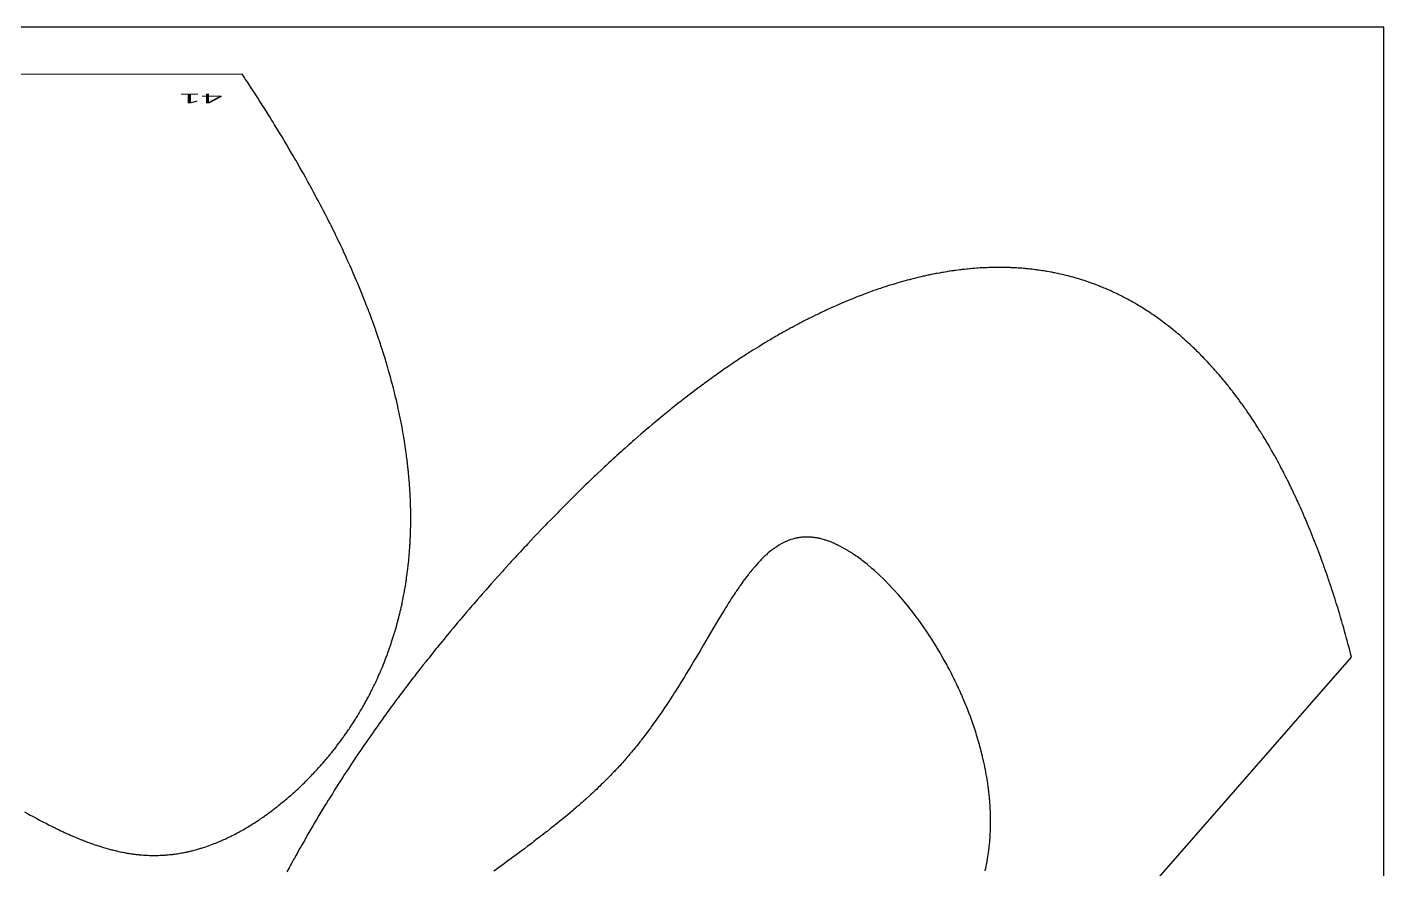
# Model space of a CAD drawing. Header units: metres. Extents: x 392 to 517, y -2 to 248.
# Drawn here: x 447.6 to 517.3, y 204.3 to 247.6 of the extents above; entities that cross this region are included whole.
import ezdxf

# ---------------------------------------------------------------- set-up
doc = ezdxf.new("R2010")
doc.units = ezdxf.units.M
doc.header["$MEASUREMENT"] = 0
doc.layers.add('1', color=7, linetype='Continuous', lineweight=0)
doc.styles.add('Style-ENGINEERING', font='ENGINEERING.shx')

msp = doc.modelspace()

# ---------------------------------------------------------------- linework, layer by layer
at = {"flags": 128}
for points in [[(517.347254, -2.443354), (517.347254, 247.556646), (392.347254, 247.556646), (392.347254, -2.443354), (517.347254, -2.443354)], [(447.506107, 207.240415), (447.667617, 207.15272), (447.81138, 207.075143), (447.883339, 207.036502), (447.991385, 206.978741), (448.153714, 206.892592), (448.289252, 206.821298), (448.357118, 206.785835), (448.459047, 206.732884), (448.612251, 206.654045), (448.642939, 206.638367), (448.788601, 206.564491), (448.861548, 206.527847), (448.971122, 206.47327), (449.080889, 206.419182), (449.135848, 206.39233), (449.245924, 206.339025), (449.301044, 206.312579), (449.383828, 206.273177), (449.482112, 206.226907), (449.531326, 206.203952), (449.605238, 206.169752), (449.716318, 206.118992), (449.827665, 206.068905), (449.883442, 206.044123), (449.995209, 205.995101), (450.051202, 205.970868), (450.135333, 205.934877), (450.235271, 205.892794), (450.285334, 205.871992), (450.360551, 205.841097), (450.435916, 205.81058), (450.473657, 205.795466), (450.549253, 205.765534), (450.587111, 205.750718), (450.643973, 205.728686), (450.719933, 205.699672), (450.757975, 205.685324), (450.815118, 205.664003), (450.901015, 205.632483), (451.003108, 205.595861), (451.054276, 205.577856), (451.131182, 205.551239), (451.208277, 205.525102), (451.246897, 205.512216), (451.324283, 205.486817), (451.363051, 205.474307), (451.421298, 205.455781), (451.518632, 205.425556), (451.567422, 205.410754), (451.640764, 205.388949), (451.714297, 205.367627), (451.751137, 205.357152), (451.824964, 205.336575), (451.861953, 205.326477), (451.917531, 205.311571), (451.991815, 205.292152), (452.029035, 205.28264), (452.084964, 205.268624), (452.169084, 205.248172), (452.246778, 205.22996), (452.285642, 205.221097), (452.343962, 205.208107), (452.431494, 205.189316), (452.519088, 205.171365), (452.519088, 205.171365), (452.562908, 205.162708), (452.650597, 205.146037), (452.694465, 205.138025), (452.760298, 205.126415), (452.831675, 205.114393), (452.86738, 205.108601), (452.920958, 205.100187), (453.00137, 205.08819), (453.081838, 205.076947), (453.122093, 205.07161), (453.202646, 205.06151), (453.242944, 205.056748), (453.303417, 205.049968), (453.375131, 205.0425), (453.411005, 205.038998), (453.464837, 205.034037), (453.545635, 205.027252), (453.626492, 205.021264), (453.666942, 205.018569), (453.747888, 205.013784), (453.788383, 205.011695), (453.849154, 205.008942), (453.921223, 205.006274), (453.957275, 205.005183), (454.011376, 205.003851), (454.092579, 205.002542), (454.173843, 205.002062), (454.214498, 205.002134), (454.295855, 205.002906), (454.336556, 205.003608), (454.397638, 205.005055), (454.472342, 205.007469), (454.509713, 205.008944), (454.565795, 205.011491), (454.621907, 205.014441), (454.649974, 205.016067), (454.70613, 205.019624), (454.734219, 205.021554), (454.776367, 205.02464), (454.83259, 205.02911), (454.860713, 205.031498), (454.902911, 205.035272), (454.96624, 205.041364), (455.016747, 205.046592), (455.05037, 205.050254), (455.117501, 205.058), (455.151009, 205.062083), (455.217911, 205.070667), (455.284662, 205.079806), (455.329079, 205.086204), (455.358654, 205.090604), (455.417715, 205.099729), (455.450885, 205.10505), (455.517116, 205.116098), (455.583199, 205.127682), (455.627174, 205.135702), (455.656455, 205.141179), (455.714931, 205.152447), (455.780582, 205.16562), (455.82427, 205.174693), (455.85336, 205.180869), (455.911456, 205.193529), (455.954956, 205.20329), (455.983922, 205.209925), (456.04177, 205.223495), (456.070653, 205.230431), (456.128338, 205.244601), (456.185914, 205.259168), (456.224239, 205.269098), (456.300745, 205.289481), (456.374108, 205.309725), (456.422921, 205.323573), (456.455421, 205.33296), (456.520318, 205.352106), (456.568904, 205.366788), (456.601252, 205.376729), (456.66585, 205.396975), (456.698099, 205.407279), (456.762499, 205.428247), (456.82677, 205.449693), (456.869545, 205.464253), (456.954925, 205.493999), (456.998062, 205.509374), (457.084164, 205.540755), (457.170039, 205.572968), (457.227164, 205.594902), (457.265192, 205.609727), (457.341117, 205.639856), (457.377535, 205.654558), (457.450252, 205.684399), (457.522811, 205.714819), (457.571097, 205.735418), (457.60325, 205.749292), (457.667465, 205.777376), (457.675385, 205.780874), (457.722827, 205.801989), (457.754378, 205.816182), (457.817297, 205.844845), (457.848665, 205.859313), (457.911221, 205.888522), (457.97354, 205.918089), (458.014955, 205.937997), (458.097476, 205.978281), (458.152263, 206.005477), (458.188688, 206.023759), (458.261302, 206.060678), (458.297491, 206.079315), (458.369637, 206.116938), (458.441477, 206.155023), (458.489202, 206.180667), (458.520945, 206.197874), (458.584254, 206.232554), (458.63749, 206.262089), (458.672889, 206.281916), (458.74347, 206.321898), (458.778652, 206.342052), (458.848803, 206.382682), (458.918672, 206.423737), (458.965095, 206.451342), (459.057574, 206.507108), (459.109379, 206.538798), (459.143831, 206.560053), (459.212532, 206.602867), (459.246782, 206.624426), (459.315084, 206.667843), (459.383121, 206.711658), (459.428334, 206.741087), (459.518415, 206.800465), (459.568885, 206.834167), (459.602452, 206.856755), (459.669396, 206.902217), (459.702774, 206.925091), (459.769341, 206.971121), (459.83566, 207.017525), (459.879736, 207.048668), (459.967561, 207.111445), (460.016773, 207.147042), (460.049506, 207.170888), (460.114791, 207.21885), (460.147344, 207.242966), (460.212272, 207.291467), (460.276964, 207.340324), (460.319961, 207.373091), (460.405645, 207.439094), (460.453662, 207.476494), (460.485601, 207.501535), (460.549307, 207.551877), (460.581074, 207.577177), (460.644438, 207.628034), (460.707577, 207.679231), (460.749544, 207.713551), (460.83318, 207.782641), (460.885902, 207.826669), (460.920962, 207.856154), (460.990874, 207.915437), (461.025725, 207.945236), (461.09522, 208.005146), (461.16444, 208.06547), (461.210433, 208.105916), (461.302057, 208.187353), (461.314902, 208.198863), (461.398779, 208.274583), (461.454378, 208.325317), (461.491301, 208.359252), (461.564809, 208.427392), (461.619643, 208.478731), (461.656058, 208.513069), (461.728552, 208.582013), (461.764631, 208.616618), (461.836455, 208.686093), (461.907834, 208.755922), (461.955173, 208.80267), (461.986624, 208.833923), (462.049263, 208.896635), (462.092061, 208.939843), (462.177165, 209.026649), (462.261617, 209.113974), (462.317557, 209.172478), (462.35469, 209.211608), (462.428571, 209.290173), (462.469905, 209.334544), (462.552087, 209.423673), (462.633624, 209.513314), (462.687624, 209.573359), (462.723466, 209.613515), (462.794767, 209.694131), (462.834652, 209.739654), (462.913939, 209.831083), (462.992586, 209.923021), (463.044661, 209.984596), (463.07922, 210.025771), (463.147959, 210.108423), (463.208637, 210.182227), (463.238826, 210.219249), (463.283923, 210.274929), (463.351148, 210.358784), (463.417868, 210.443041), (463.451039, 210.485319), (463.451039, 210.485319), (463.517001, 210.570178), (463.549792, 210.612757), (463.598743, 210.676815), (463.663569, 210.762576), (463.695792, 210.805608), (463.74389, 210.870343), (463.815505, 210.967869), (463.871636, 211.045287), (463.899552, 211.084114), (463.941238, 211.142505), (464.003345, 211.230427), (464.064945, 211.318752), (464.095554, 211.363066), (464.156392, 211.451997), (464.186619, 211.496614), (464.231722, 211.56373), (464.291413, 211.653571), (464.321067, 211.698645), (464.365308, 211.766444), (464.431131, 211.868573), (464.485889, 211.954708), (464.513096, 211.997912), (464.553692, 212.062889), (464.614102, 212.160739), (464.67393, 212.259052), (464.703625, 212.308382), (464.762577, 212.407391), (464.791833, 212.45707), (464.835442, 212.531807), (464.893074, 212.631865), (464.921669, 212.682069), (464.964285, 212.757595), (465.006569, 212.833385), (465.027587, 212.87138), (465.035909, 212.886484), (465.075453, 212.958729), (465.101616, 213.006963), (465.153462, 213.103601), (465.179146, 213.152003), (465.230037, 213.248977), (465.280294, 213.346175), (465.313447, 213.411097), (465.335393, 213.454434), (465.378912, 213.541238), (465.43286, 213.650496), (465.468392, 213.723488), (465.491888, 213.772217), (465.538418, 213.869838), (465.572913, 213.943195), (465.595718, 213.992167), (465.64087, 214.090274), (465.663217, 214.139408), (465.707455, 214.237836), (465.751085, 214.336479), (465.779835, 214.40236), (465.798852, 214.446333), (465.836528, 214.534405), (465.88353, 214.646112), (465.914441, 214.720733), (465.93486, 214.770546), (465.975249, 214.870331), (466.005148, 214.945309), (466.024894, 214.99536), (466.063936, 215.09562), (466.083234, 215.145829), (466.121383, 215.246404), (466.158937, 215.347188), (466.183643, 215.414495), (466.199967, 215.459417), (466.232265, 215.549385), (466.272473, 215.663488), (466.298862, 215.739702), (466.316271, 215.790577), (466.350647, 215.892482), (466.376043, 215.969047), (466.39279, 216.020155), (466.425844, 216.122526), (466.44215, 216.173789), (466.474325, 216.27647), (466.505914, 216.379358), (466.526649, 216.448064), (466.540328, 216.493919), (466.56734, 216.58575), (466.600868, 216.702207), (466.622811, 216.779989), (466.637258, 216.831908), (466.665716, 216.935899), (466.686678, 217.014027), (466.700472, 217.066176), (466.727625, 217.170627), (466.740984, 217.222929), (466.767269, 217.327687), (466.792975, 217.432648), (466.809792, 217.502735), (466.82086, 217.54951), (466.842656, 217.64318), (466.864594, 217.739671), (466.878952, 217.804092), (466.907026, 217.933161), (466.920743, 217.997808), (466.947537, 218.127328), (466.973478, 218.25715), (466.990299, 218.343865), (467.001302, 218.401749), (467.022804, 218.517695), (467.028957, 218.551601), (467.04308, 218.63073), (467.052312, 218.683488), (467.07034, 218.789018), (467.079137, 218.84179), (467.096298, 218.947349), (467.112885, 219.052926), (467.123625, 219.123322), (467.130644, 219.170256), (467.144347, 219.264138), (467.161309, 219.384864), (467.17221, 219.465361), (467.179296, 219.519032), (467.193038, 219.626389), (467.202968, 219.706919), (467.209409, 219.760612), (467.221866, 219.868012), (467.227881, 219.921719), (467.23949, 220.029147), (467.250536, 220.136593), (467.257589, 220.208235), (467.262154, 220.256001), (467.270954, 220.351543), (467.281466, 220.472484), (467.288087, 220.553125), (467.292329, 220.606891), (467.300404, 220.714436), (467.306104, 220.795108), (467.309733, 220.848894), (467.316588, 220.95648), (467.319813, 221.01028), (467.32586, 221.117894), (467.331373, 221.225525), (467.334753, 221.297288), (467.336875, 221.345135), (467.340806, 221.44084), (467.345184, 221.561985), (467.347734, 221.642761), (467.349271, 221.696618), (467.351954, 221.804343), (467.353626, 221.885148), (467.354579, 221.939024), (467.356097, 222.046788), (467.356664, 222.100676), (467.357413, 222.208466), (467.357651, 222.316273), (467.357528, 222.388153), (467.356607, 222.531937), (467.355134, 222.653277), (467.353799, 222.734182), (467.352753, 222.788125), (467.350288, 222.896021), (467.348113, 222.976955), (467.346508, 223.030915), (467.342929, 223.138849), (467.340955, 223.192822), (467.33664, 223.30078), (467.331836, 223.408754), (467.328362, 223.480746), (467.32077, 223.624751), (467.313582, 223.748177), (467.308441, 223.830472), (467.30486, 223.885341), (467.297328, 223.99509), (467.291356, 224.077413), (467.287223, 224.1323), (467.278589, 224.242087), (467.27409, 224.296987), (467.264728, 224.406798), (467.254883, 224.516626), (467.248052, 224.589854), (467.233751, 224.736332), (467.232025, 224.753446), (467.219829, 224.871261), (467.211406, 224.949723), (467.20566, 225.001994), (467.193859, 225.106452), (467.18474, 225.18472), (467.178532, 225.236864), (467.165812, 225.341066), (467.159301, 225.393124), (467.145977, 225.497158), (467.132254, 225.601082), (467.122885, 225.670302), (467.103622, 225.808598), (467.08628, 225.928892), (467.074427, 226.009007), (467.066398, 226.062381), (467.050031, 226.169045), (467.03749, 226.248969), (467.029003, 226.302216), (467.011727, 226.408627), (467.002939, 226.461791), (467.002939, 226.461791), (466.985065, 226.568035), (466.966796, 226.67417), (466.954398, 226.744865), (466.929083, 226.886112), (466.907188, 227.00514), (466.892321, 227.084418), (466.861945, 227.242793), (466.846437, 227.321892), (466.814788, 227.479913), (466.782301, 227.637702), (466.760182, 227.742766), (466.745232, 227.812752), (466.714848, 227.95259), (466.688712, 228.070439), (466.671037, 228.148935), (466.635084, 228.30576), (466.61681, 228.384089), (466.579668, 228.540583), (466.541744, 228.69686), (466.51603, 228.800925), (466.498697, 228.870248), (466.463577, 229.008769), (466.433478, 229.125516), (466.413175, 229.203282), (466.372008, 229.358657), (466.351145, 229.436266), (466.308864, 229.591332), (466.265849, 229.746193), (466.236768, 229.849321), (466.217203, 229.918024), (466.177646, 230.055311), (466.143831, 230.171025), (466.121067, 230.248106), (466.07501, 230.402122), (466.051719, 230.479056), (466.004616, 230.632781), (465.956823, 230.786314), (465.924582, 230.888563), (465.90292, 230.956683), (465.859196, 231.092812), (465.821891, 231.207555), (465.796813, 231.283993), (465.746161, 231.436731), (465.720587, 231.513031), (465.668951, 231.665495), (465.616665, 231.817778), (465.58145, 231.919201), (465.557816, 231.986773), (465.51017, 232.121811), (465.469581, 232.235641), (465.442325, 232.311473), (465.387346, 232.463008), (465.359624, 232.538711), (465.303717, 232.689987), (465.247198, 232.841094), (465.209182, 232.941738), (465.183689, 233.008792), (465.132348, 233.142803), (465.106905, 233.208713), (465.05568, 233.340439), (465.004003, 233.472039), (464.969303, 233.559703), (464.899309, 233.734866), (464.846298, 233.866096), (464.810714, 233.953514), (464.738965, 234.128189), (464.702802, 234.215447), (464.629904, 234.389803), (464.55625, 234.563949), (464.506731, 234.67993), (464.473534, 234.7572), (464.406704, 234.911618), (464.345812, 235.051023), (464.304982, 235.143828), (464.222762, 235.329127), (464.181374, 235.421622), (464.098051, 235.606306), (464.014003, 235.790586), (463.957574, 235.913218), (463.91978, 235.994875), (463.843775, 236.157956), (463.792161, 236.267863), (463.757614, 236.341056), (463.688191, 236.48726), (463.653315, 236.560271), (463.583241, 236.706112), (463.512739, 236.851714), (463.465502, 236.94865), (463.370468, 237.142209), (463.316686, 237.250905), (463.280703, 237.323297), (463.208429, 237.46791), (463.17214, 237.540131), (463.09926, 237.684405), (463.025979, 237.828456), (462.976905, 237.924367), (462.878235, 238.115897), (462.82243, 238.223463), (462.785106, 238.295106), (462.710171, 238.438233), (462.672561, 238.509717), (462.597058, 238.652528), (462.521182, 238.795129), (462.470393, 238.890082), (462.368324, 239.079715), (462.310627, 239.186225), (462.27205, 239.257169), (462.194627, 239.398907), (462.155782, 239.469702), (462.077828, 239.611144), (461.999524, 239.75239), (461.94713, 239.846447), (461.841882, 240.034306), (461.782415, 240.139828), (461.662914, 240.350555), (461.542665, 240.560866), (461.46209, 240.700844), (461.408192, 240.794062), (461.299969, 240.98026), (461.238845, 241.084857), (461.116066, 241.293755), (460.992587, 241.502262), (460.909884, 241.641052), (460.85458, 241.733485), (460.743571, 241.918127), (460.618054, 242.125497), (460.534009, 242.263538), (460.477817, 242.355475), (460.365049, 242.539135), (460.28014, 242.676694), (460.223376, 242.768313), (460.109476, 242.951341), (460.052341, 243.042751), (459.937704, 243.225368), (459.822584, 243.407715), (459.745572, 243.529132), (459.694114, 243.610011), (459.59092, 243.771614), (459.492627, 243.924822), (459.426916, 244.026858), (459.295064, 244.230691), (459.228923, 244.332488), (459.09622, 244.535846), (458.962961, 244.738893), (458.873816, 244.874088), (458.814252, 244.964143), (458.694805, 245.144074), (400.568445, 245.129136)], [(515.686297, 215.19595), (515.638045, 215.383186), (515.613696, 215.476716), (515.576895, 215.616901), (515.521062, 215.82693), (515.464463, 216.036657), (515.435876, 216.141406), (515.378118, 216.350675), (515.348946, 216.455194), (515.30482, 216.611827), (515.251946, 216.797238), (515.225273, 216.889851), (515.184967, 217.028653), (515.123835, 217.23659), (515.061887, 217.444205), (515.030606, 217.547891), (514.974483, 217.73202), (514.946175, 217.823987), (514.903402, 217.961815), (514.860253, 218.099495), (514.838537, 218.168279), (514.794821, 218.305734), (514.77282, 218.374405), (514.739638, 218.477341), (514.680112, 218.660127), (514.650091, 218.751418), (514.604732, 218.888225), (514.558979, 219.024877), (514.535953, 219.093144), (514.489604, 219.22956), (514.466278, 219.297708), (514.431101, 219.399857), (514.368001, 219.581231), (514.336178, 219.671811), (514.2881, 219.807545), (514.239606, 219.943114), (514.215203, 220.010838), (514.16608, 220.146159), (514.14136, 220.213757), (514.104081, 220.315075), (514.037211, 220.494962), (514.003488, 220.584792), (513.95254, 220.719393), (513.901153, 220.85382), (513.875294, 220.920969), (513.823241, 221.055133), (513.797047, 221.12215), (513.757544, 221.22259), (513.686685, 221.400902), (513.650951, 221.489938), (513.596964, 221.623339), (513.54251, 221.756556), (513.515107, 221.823095), (513.459946, 221.956033), (513.432187, 222.022431), (513.390324, 222.12194), (513.340356, 222.239738), (513.315229, 222.29858), (513.277356, 222.386771), (513.220136, 222.518897), (513.162419, 222.650825), (513.133372, 222.716716), (513.074901, 222.848347), (513.045474, 222.914087), (513.001094, 223.012602), (512.94812, 223.129213), (512.921478, 223.187457), (512.881323, 223.274748), (512.82065, 223.40551), (512.759445, 223.536062), (512.728641, 223.601258), (512.666626, 223.73149), (512.635414, 223.796526), (512.588339, 223.893977), (512.532142, 224.009316), (512.503878, 224.06692), (512.461274, 224.153244), (512.396896, 224.282543), (512.331944, 224.411616), (512.299251, 224.476067), (512.233427, 224.604795), (512.200295, 224.669073), (512.150318, 224.765379), (512.090651, 224.879348), (512.060638, 224.936261), (512.015395, 225.021543), (511.947018, 225.149264), (511.878021, 225.27674), (511.843287, 225.340385), (511.773345, 225.467488), (511.738135, 225.530945), (511.685018, 225.626011), (511.61512, 225.749908), (511.579936, 225.811764), (511.526861, 225.90443), (511.446572, 226.043162), (511.365459, 226.181571), (511.324591, 226.250653), (511.316741, 226.263872), (511.241987, 226.388957), (511.204389, 226.451328), (511.147712, 226.544669), (511.090699, 226.63775), (511.062065, 226.684191), (511.004542, 226.776877), (510.975652, 226.823121), (510.932155, 226.892361), (510.863024, 227.00147), (510.828274, 227.055883), (510.77592, 227.137323), (510.696865, 227.259077), (510.617177, 227.380341), (510.577094, 227.440788), (510.496444, 227.561307), (510.455877, 227.621378), (510.394719, 227.711248), (510.321758, 227.81739), (510.285081, 227.870309), (510.229819, 227.949496), (510.146367, 228.067842), (510.062236, 228.185664), (510.019914, 228.244375), (509.934752, 228.361398), (509.891911, 228.419707), (509.827321, 228.506917), (509.750255, 228.609878), (509.711512, 228.661195), (509.653131, 228.737966), (509.59443, 228.814487), (509.564958, 228.852655), (509.505771, 228.9288), (509.476055, 228.966778), (509.431327, 229.023625), (509.371401, 229.099198), (509.341313, 229.136888), (509.296026, 229.193301), (509.22774, 229.277647), (509.146253, 229.377182), (509.105282, 229.426774), (509.043539, 229.500938), (508.981449, 229.574834), (508.950273, 229.61168), (508.887657, 229.685169), (508.856217, 229.72181), (508.808889, 229.776643), (508.745472, 229.849511), (508.713629, 229.88584), (508.665694, 229.940202), (508.593407, 230.021448), (508.528762, 230.093364), (508.496301, 230.129214), (508.447434, 230.182854), (508.373738, 230.263008), (508.299564, 230.342791), (508.262296, 230.382542), (508.180434, 230.469076), (508.139284, 230.512174), (508.077282, 230.576605), (508.014945, 230.640777), (507.98365, 230.672765), (507.920805, 230.736544), (507.889255, 230.768334), (507.841769, 230.815895), (507.778152, 230.879074), (507.746213, 230.910563), (507.69814, 230.957669), (507.62566, 231.028041), (507.614565, 231.038744), (507.548167, 231.102419), (507.514866, 231.134111), (507.464787, 231.181465), (507.389379, 231.252083), (507.313622, 231.322203), (507.275612, 231.357076), (507.199329, 231.426443), (507.161056, 231.460938), (507.103479, 231.512444), (507.026399, 231.580673), (506.987725, 231.614596), (506.929547, 231.665241), (506.8419, 231.740667), (506.776425, 231.796334), (506.743592, 231.824031), (506.694224, 231.865406), (506.619902, 231.927084), (506.545254, 231.988297), (506.507808, 232.018729), (506.432669, 232.07924), (506.394976, 232.10932), (506.338282, 232.154218), (506.2624, 232.213667), (506.224334, 232.243213), (506.167078, 232.287309), (506.080841, 232.352946), (506.0124, 232.404377), (505.97808, 232.429949), (505.926473, 232.468127), (505.848779, 232.524988), (505.770741, 232.581358), (505.770741, 232.581358), (505.731592, 232.609358), (505.653036, 232.664987), (505.613627, 232.692615), (505.55435, 232.733824), (505.475007, 232.78833), (505.435203, 232.815394), (505.375332, 232.855753), (505.285149, 232.915756), (505.213575, 232.962709), (505.177681, 232.986033), (505.123706, 233.020829), (505.042443, 233.072592), (504.960815, 233.123835), (504.919865, 233.14926), (504.837687, 233.199716), (504.79646, 233.224747), (504.734445, 233.262044), (504.651433, 233.311309), (504.609787, 233.335741), (504.547141, 233.372137), (504.452775, 233.426162), (504.370837, 233.472298), (504.329732, 233.495172), (504.267906, 233.529242), (504.174782, 233.579797), (504.081195, 233.62969), (504.034226, 233.654387), (503.939937, 233.703278), (503.892616, 233.727471), (503.821411, 233.763444), (503.726056, 233.810813), (503.678199, 233.834242), (503.606188, 233.869063), (503.533905, 233.903496), (503.497661, 233.920567), (503.483664, 233.927125), (503.404262, 233.963961), (503.351248, 233.988211), (503.315871, 234.004242), (503.245034, 234.035975), (503.191832, 234.059489), (503.15633, 234.075028), (503.085242, 234.105781), (503.049656, 234.120995), (502.978402, 234.151096), (502.907036, 234.180763), (502.859398, 234.2003), (502.763973, 234.238798), (502.710211, 234.260115), (502.674335, 234.274191), (502.6025, 234.30202), (502.566541, 234.315773), (502.494541, 234.342955), (502.422432, 234.369707), (502.374297, 234.387303), (502.277883, 234.421923), (502.241677, 234.434709), (502.169184, 234.459959), (502.096581, 234.484782), (502.048119, 234.501093), (501.951049, 234.533146), (501.878119, 234.556688), (501.829439, 234.572146), (501.731934, 234.602496), (501.68311, 234.617388), (501.585316, 234.646606), (501.487329, 234.675072), (501.421899, 234.693631), (501.378231, 234.705819), (501.290781, 234.729749), (501.238626, 234.743721), (501.134154, 234.771035), (501.029469, 234.797511), (500.95956, 234.814698), (500.912901, 234.82595), (500.819458, 234.84796), (500.714133, 234.871936), (500.643799, 234.887457), (500.596857, 234.8976), (500.502848, 234.917395), (500.432232, 234.931812), (500.385102, 234.941219), (500.290717, 234.959543), (500.243463, 234.968461), (500.148828, 234.985808), (500.054028, 235.002504), (499.990736, 235.013274), (499.9485, 235.020294), (499.86393, 235.03395), (499.817047, 235.041291), (499.72316, 235.055503), (499.629113, 235.069089), (499.566326, 235.077798), (499.524429, 235.08345), (499.44054, 235.094385), (499.346015, 235.106096), (499.282909, 235.113557), (499.2408, 235.118378), (499.156487, 235.12765), (499.093169, 235.134281), (499.050918, 235.138548), (498.966323, 235.146715), (498.923978, 235.150615), (498.839195, 235.158047), (498.754287, 235.164989), (498.697612, 235.169346), (498.584095, 235.177408), (498.568687, 235.178434), (498.467716, 235.184759), (498.400444, 235.188589), (498.355614, 235.190971), (498.265999, 235.195327), (498.198826, 235.198238), (498.154061, 235.200011), (498.064576, 235.203155), (498.019855, 235.204526), (497.930455, 235.206872), (497.841111, 235.208691), (497.78158, 235.209613), (497.741906, 235.210099), (497.662591, 235.210763), (497.608171, 235.210983), (497.499393, 235.21085), (497.390695, 235.209958), (497.318274, 235.208945), (497.270013, 235.208084), (497.173539, 235.205922), (497.128338, 235.204706), (497.037978, 235.201891), (496.947672, 235.198566), (496.887498, 235.196068), (496.767221, 235.190401), (496.677076, 235.185567), (496.617009, 235.182068), (496.496945, 235.174412), (496.436947, 235.170256), (496.317022, 235.161296), (496.197189, 235.151475), (496.117351, 235.144454), (496.064148, 235.139564), (495.957795, 235.129285), (495.903981, 235.123828), (495.796406, 235.11241), (495.688904, 235.100321), (495.617275, 235.091891), (495.569539, 235.086108), (495.47411, 235.074152), (495.366819, 235.060083), (495.29533, 235.050342), (495.247687, 235.043688), (495.152444, 235.029999), (495.081046, 235.019399), (495.033465, 235.012175), (494.938342, 234.997351), (494.8908, 234.989751), (494.795757, 234.97418), (494.700767, 234.958114), (494.63747, 234.94713), (494.510944, 234.924513), (494.404259, 234.904759), (494.333172, 234.891251), (494.285797, 234.882097), (494.191084, 234.863429), (494.120083, 234.849117), (494.072765, 234.839428), (493.978166, 234.819697), (493.930885, 234.809656), (493.836361, 234.789224), (493.741887, 234.768328), (493.678932, 234.754141), (493.553086, 234.725156), (493.488415, 234.709938), (493.359141, 234.678863), (493.229957, 234.646943), (493.143883, 234.625195), (493.086522, 234.610491), (492.971851, 234.580589), (492.956971, 234.57666), (492.864486, 234.551984), (492.802927, 234.535319), (492.680041, 234.501477), (492.618713, 234.484302), (492.496286, 234.449451), (492.374159, 234.413938), (492.292907, 234.389899), (492.238812, 234.373712), (492.130795, 234.340958), (492.078798, 234.324985), (491.974961, 234.292691), (491.871335, 234.259936), (491.802366, 234.237845), (491.664703, 234.19306), (491.561693, 234.158949), (491.493132, 234.135962), (491.356276, 234.089401), (491.28798, 234.06583), (491.151651, 234.018113), (491.015666, 233.969638), (491.015666, 233.969638), (490.925199, 233.936904), (490.864971, 233.914898), (490.744714, 233.870449), (490.643452, 233.832497), (490.576046, 233.806969), (490.44148, 233.755375), (490.374318, 233.729311), (490.240236, 233.676653), (490.106471, 233.623297), (490.01747, 233.587342), (489.958212, 233.563202), (489.839881, 233.51452), (489.740227, 233.47303), (489.673886, 233.445161), (489.541432, 233.388924), (489.475317, 233.360559), (489.34331, 233.303338), (489.211598, 233.245469), (489.123952, 233.206534), (489.065592, 233.18042), (488.949044, 233.127818), (488.80186, 233.060534), (488.703936, 233.015241), (488.638741, 232.984853), (488.508561, 232.923615), (488.411109, 232.877286), (488.346227, 232.846209), (488.21667, 232.783603), (488.151994, 232.752074), (488.022846, 232.688568), (487.893968, 232.624467), (487.808199, 232.581406), (487.751085, 232.552553), (487.637015, 232.494501), (487.540931, 232.445163), (487.476957, 232.41209), (487.349206, 232.345513), (487.285428, 232.31201), (487.158067, 232.244576), (487.030963, 232.176576), (486.946369, 232.13093), (486.890036, 232.100361), (486.77752, 232.038893), (486.68274, 231.986688), (486.619632, 231.951712), (486.493603, 231.881349), (486.430681, 231.845962), (486.305025, 231.77478), (486.179614, 231.703057), (486.096142, 231.654943), (486.040555, 231.622735), (485.929524, 231.558003), (485.800949, 231.48238), (485.715374, 231.431652), (485.658386, 231.397696), (485.544561, 231.329455), (485.459323, 231.277987), (485.40256, 231.243539), (485.28918, 231.174318), (485.232564, 231.139546), (485.119479, 231.069679), (485.006588, 230.999385), (484.931434, 230.952286), (484.781384, 230.857525), (484.678049, 230.791705), (484.609308, 230.747666), (484.472177, 230.659211), (484.403787, 230.614795), (484.267354, 230.525592), (484.13138, 230.435897), (484.040983, 230.375829), (483.98083, 230.335665), (483.860791, 230.255053), (483.770992, 230.194347), (483.711235, 230.15376), (483.591982, 230.072307), (483.532484, 230.031442), (483.413747, 229.949438), (483.295349, 229.86707), (483.216605, 229.811958), (483.059561, 229.701258), (482.927513, 229.607366), (482.839712, 229.544525), (482.781279, 229.502522), (482.664656, 229.418257), (482.533839, 229.323049), (482.44685, 229.259339), (482.388956, 229.21676), (482.273402, 229.131351), (482.18694, 229.067078), (482.129395, 229.024126), (482.014532, 228.937979), (481.957215, 228.894784), (481.842803, 228.808154), (481.728688, 228.721207), (481.652775, 228.663068), (481.501334, 228.546377), (481.416373, 228.480498), (481.359821, 228.436485), (481.246928, 228.348231), (481.190587, 228.303991), (481.078112, 228.215291), (480.965912, 228.126296), (480.891263, 228.066805), (480.742324, 227.947439), (480.658753, 227.880074), (480.492056, 227.744868), (480.325941, 227.60904), (480.215517, 227.518146), (480.142042, 227.4574), (479.995424, 227.335552), (479.913144, 227.266806), (479.748996, 227.128874), (479.585392, 226.990361), (479.476621, 226.8977), (479.404237, 226.835786), (479.259782, 226.711625), (479.178708, 226.641591), (479.016944, 226.501109), (478.855691, 226.360082), (478.748468, 226.265765), (478.67711, 226.202756), (478.534684, 226.076424), (478.374917, 225.933808), (478.268674, 225.838444), (478.197963, 225.774741), (478.056822, 225.647037), (477.95121, 225.550998), (477.880917, 225.486849), (477.740603, 225.358259), (477.670582, 225.293819), (477.530808, 225.164652), (477.391388, 225.035107), (477.298636, 224.948536), (477.113592, 224.774901), (476.957933, 224.627892), (476.854396, 224.529634), (476.785476, 224.464016), (476.647884, 224.332517), (476.544905, 224.233662), (476.476353, 224.167651), (476.339491, 224.03537), (476.27118, 223.969102), (476.134794, 223.836312), (475.998721, 223.703189), (475.908177, 223.614256), (475.727495, 223.435956), (475.575461, 223.285071), (475.474314, 223.184258), (475.406974, 223.11695), (475.272514, 222.982102), (475.171858, 222.880763), (475.104843, 222.813109), (474.971027, 222.677572), (474.904224, 222.609691), (474.770826, 222.473705), (474.637704, 222.337426), (474.549107, 222.246411), (474.37227, 222.064), (474.279207, 221.967603), (474.093467, 221.774396), (473.908235, 221.580644), (473.785026, 221.451179), (473.703009, 221.364739), (473.539263, 221.191548), (473.375899, 221.01795), (473.294359, 220.930998), (473.172229, 220.800379), (472.989435, 220.604021), (472.807124, 220.407147), (472.71615, 220.308516), (472.522476, 220.097671), (472.425846, 219.992027), (472.28116, 219.833283), (472.136787, 219.674207), (472.064717, 219.594543), (471.894197, 219.405377), (471.809103, 219.310617), (471.681669, 219.168255), (471.490987, 218.954211), (471.300871, 218.739561), (471.206026, 218.632008), (471.016764, 218.416445), (470.922348, 218.308434), (470.780995, 218.146128), (470.593029, 217.929178), (470.499265, 217.82047), (470.358892, 217.657115), (470.218851, 217.493404), (470.148956, 217.411416), (469.966846, 217.196912), (469.876006, 217.08943), (469.740018, 216.927916), (469.604359, 216.766052), (469.536653, 216.684988), (469.401489, 216.522595), (469.334033, 216.441264), (469.233006, 216.319101), (469.233006, 216.319101), (469.213682, 216.295685), (469.05117, 216.09813), (468.970151, 215.999213), (468.84892, 215.850664), (468.728047, 215.701905), (468.667746, 215.627446), (468.547417, 215.478367), (468.487389, 215.403748), (468.397519, 215.291718), (468.278014, 215.142156), (468.2184, 215.067293), (468.129153, 214.954897), (467.995678, 214.786071), (467.8381, 214.585619), (467.759564, 214.485245), (467.642078, 214.334496), (467.524975, 214.183522), (467.466569, 214.10795), (467.350047, 213.956634), (467.291932, 213.88089), (467.204944, 213.767167), (467.089304, 213.615332), (467.031633, 213.539328), (466.945313, 213.425212), (466.816255, 213.253789), (466.701965, 213.101162), (466.644971, 213.024759), (466.559673, 212.910043), (466.432157, 212.737714), (466.305163, 212.565078), (466.241864, 212.478645), (466.129658, 212.324792), (466.073712, 212.247774), (465.989993, 212.132129), (465.864864, 211.958398), (465.740279, 211.784346), (465.678192, 211.6972), (465.554433, 211.522663), (465.492762, 211.435272), (465.400518, 211.304032), (465.349408, 211.23104), (465.247481, 211.084884), (465.145946, 210.938498), (465.078473, 210.84078), (464.944046, 210.645038), (464.843682, 210.497964), (464.776988, 210.399788), (464.644121, 210.20313), (464.577946, 210.104648), (464.446115, 209.907381), (464.314975, 209.709708), (464.227931, 209.577701), (464.170072, 209.489596), (464.054762, 209.313147), (463.938564, 209.134167), (463.861408, 209.014665), (463.810108, 208.934916), (463.707838, 208.775225), (463.631423, 208.655287), (463.580617, 208.575248), (463.479334, 208.414977), (463.428857, 208.334745), (463.328232, 208.174087), (463.228043, 208.013172), (463.161494, 207.905753), (463.117236, 207.834077), (463.028978, 207.690572), (462.95015, 207.56175), (462.897752, 207.475779), (462.793324, 207.303618), (462.741295, 207.217429), (462.637606, 207.044835), (462.534408, 206.871952), (462.465882, 206.756536), (462.42032, 206.679521), (462.329486, 206.525319), (462.278562, 206.438481), (462.177083, 206.264588), (462.076094, 206.090407), (462.00904, 205.974126), (461.964459, 205.896534), (461.875586, 205.741181), (461.776066, 205.566136), (461.709991, 205.44928), (461.666062, 205.371305), (461.578493, 205.215185), (461.51307, 205.097946), (461.469575, 205.019715), (461.382874, 204.863085), (461.339669, 204.784685), (461.253546, 204.627714), (461.167809, 204.470518), (461.110865, 204.365594), (460.99749, 204.155446)], [(496.867873, 204.210666), (496.886889, 204.297832), (496.896151, 204.341473), (496.914183, 204.428867), (496.922952, 204.472621), (496.935795, 204.538321), (496.95234, 204.62605), (496.960364, 204.669969), (496.972087, 204.735916), (496.988965, 204.834987), (497.003256, 204.923201), (497.010149, 204.96736), (497.020171, 205.033665), (497.034491, 205.133266), (497.04795, 205.233039), (497.054355, 205.282989), (497.065208, 205.371892), (497.070377, 205.416393), (497.077808, 205.483206), (497.088225, 205.58356), (497.097765, 205.684074), (497.102205, 205.73439), (497.110423, 205.83514), (497.114199, 205.885573), (497.119447, 205.961294), (497.12477, 206.046872), (497.127965, 206.103983), (497.129939, 206.142082), (497.133513, 206.218339), (497.135867, 206.275582), (497.137282, 206.313768), (497.139743, 206.390195), (497.140789, 206.428435), (497.142514, 206.504968), (497.143751, 206.581568), (497.144307, 206.632671), (497.144775, 206.734961), (497.144664, 206.792546), (497.14444, 206.830954), (497.143635, 206.907813), (497.143054, 206.946263), (497.141539, 207.023202), (497.139553, 207.100191), (497.137969, 207.151545), (497.13418, 207.254312), (497.132547, 207.29287), (497.128934, 207.370016), (497.124862, 207.447201), (497.121893, 207.498679), (497.115349, 207.601679), (497.109914, 207.678967), (497.10604, 207.730508), (497.097697, 207.833626), (497.093228, 207.885201), (497.083702, 207.988381), (497.073394, 208.091594), (497.050457, 208.298097), (497.043453, 208.35619), (497.038651, 208.39492), (497.028725, 208.472385), (497.023604, 208.511118), (497.013043, 208.588587), (497.002062, 208.666055), (496.994509, 208.717698), (496.978849, 208.820978), (496.972787, 208.859704), (496.960354, 208.93715), (496.947512, 209.014583), (496.938724, 209.066197), (496.920609, 209.169403), (496.906554, 209.246785), (496.896962, 209.298361), (496.877248, 209.40148), (496.867128, 209.453022), (496.846364, 209.556067), (496.824908, 209.659054), (496.779941, 209.864832), (496.779941, 209.864832), (496.753458, 209.980452), (496.735333, 210.057476), (496.723041, 210.108798), (496.697963, 210.211374), (496.678725, 210.288244), (496.665695, 210.339459), (496.639151, 210.441812), (496.625639, 210.492948), (496.598134, 210.595135), (496.569996, 210.697204), (496.511845, 210.900964), (496.489401, 210.977237), (496.474247, 211.028041), (496.443484, 211.129542), (496.427876, 211.180237), (496.396211, 211.281512), (496.363953, 211.382628), (496.297679, 211.584362), (496.280749, 211.634687), (496.246459, 211.735201), (496.211602, 211.835531), (496.14021, 212.03561), (496.103686, 212.135348), (496.029013, 212.334189), (495.952212, 212.532146), (495.792411, 212.925213), (495.769293, 212.980167), (495.722589, 213.089827), (495.675268, 213.199148), (495.643383, 213.271837), (495.621977, 213.320209), (495.578812, 213.416742), (495.529692, 213.524997), (495.496621, 213.596961), (495.474431, 213.644844), (495.429711, 213.740382), (495.395878, 213.811835), (495.373183, 213.859372), (495.327465, 213.95421), (495.304443, 214.001509), (495.258076, 214.095863), (495.211283, 214.189887), (495.116443, 214.376921), (495.062376, 214.481519), (495.026049, 214.551002), (495.001706, 214.597211), (494.952726, 214.689358), (494.915736, 214.758228), (494.890956, 214.804024), (494.841111, 214.895334), (494.816047, 214.940846), (494.765642, 215.031582), (494.71487, 215.121926), (494.612251, 215.301419), (494.573407, 215.36831), (494.547403, 215.412776), (494.49514, 215.501393), (494.468883, 215.545544), (494.416119, 215.633526), (494.363028, 215.721076), (494.25589, 215.894861), (494.228911, 215.938028), (494.174723, 216.024023), (494.120235, 216.109559), (494.010381, 216.279235), (493.955027, 216.363361), (493.843494, 216.530163), (493.7309, 216.694988), (493.502718, 217.01852), (493.473929, 217.058374), (493.416181, 217.13768), (493.358212, 217.216447), (493.241633, 217.372341), (493.183035, 217.449456), (493.065252, 217.601991), (492.946724, 217.752227), (492.707624, 218.04561), (492.647456, 218.117444), (492.526693, 218.259256), (492.405396, 218.398553), (492.161389, 218.669413), (491.669035, 219.17885), (491.421439, 219.416661), (491.173396, 219.64269), (491.049324, 219.751166), (490.801315, 219.958803), (490.677471, 220.057868), (490.553796, 220.1537), (490.492037, 220.200389), (490.368705, 220.291282), (490.307143, 220.335474), (490.245659, 220.378822), (490.214948, 220.400178), (490.092327, 220.48346), (490.03116, 220.523806), (489.970098, 220.563282), (489.939607, 220.582691), (489.878712, 220.620848), (489.848308, 220.639595), (489.802759, 220.667298), (489.56109, 220.806499), (489.441128, 220.870619), (489.32181, 220.93102), (489.262407, 220.959812), (489.144143, 221.014547), (489.085294, 221.040479), (489.026641, 221.065445), (488.99739, 221.077564), (488.880904, 221.123598), (488.822984, 221.145138), (488.765286, 221.165686), (488.736522, 221.175586), (488.679169, 221.194635), (488.650581, 221.203781), (488.607812, 221.217028), (488.49444, 221.249554), (488.438135, 221.26428), (488.382093, 221.277974), (488.354172, 221.284431), (488.298533, 221.296565), (488.270818, 221.302239), (488.229375, 221.310257), (488.174368, 221.320024), (488.146972, 221.324511), (488.106017, 221.330741), (488.065228, 221.33637), (488.044898, 221.338958), (487.999309, 221.34423), (487.969036, 221.347321), (487.948906, 221.349194), (487.908772, 221.352493), (487.878781, 221.354575), (487.858838, 221.355778), (487.819074, 221.35774), (487.799254, 221.3585), (487.759733, 221.35958), (487.720372, 221.360074), (487.69422, 221.36008), (487.642124, 221.359318), (487.612942, 221.358439), (487.593535, 221.357673), (487.554836, 221.355712), (487.535544, 221.354517), (487.497073, 221.351701), (487.45875, 221.348318), (487.433284, 221.34575), (487.382548, 221.339866), (487.363588, 221.337403), (487.325777, 221.33206), (487.288108, 221.326163), (487.263074, 221.321926), (487.213191, 221.31272), (487.17594, 221.305179), (487.151182, 221.299849), (487.101845, 221.28847), (487.077266, 221.282422), (487.028283, 221.269614), (486.979531, 221.25586), (486.882707, 221.225543), (486.855635, 221.216347), (486.837625, 221.210055), (486.801697, 221.197082), (486.783779, 221.190403), (486.748031, 221.17666), (486.712401, 221.162407), (486.688712, 221.152623), (486.641489, 221.132382), (486.623832, 221.124562), (486.588603, 221.108545), (486.553485, 221.092031), (486.530135, 221.080747), (486.483577, 221.057522), (486.448783, 221.039532), (486.425645, 221.027269), (486.379508, 221.002096), (486.356507, 220.989188), (486.31064, 220.962736), (486.264949, 220.935438), (486.174077, 220.878334), (486.157112, 220.867258), (486.123252, 220.844759), (486.089482, 220.8218), (486.067018, 220.80624), (486.022206, 220.774513), (485.988698, 220.75019), (485.966405, 220.733725), (485.92193, 220.700201), (485.899747, 220.683142), (485.855486, 220.648438), (485.811364, 220.612955), (485.72352, 220.539681), (485.690711, 220.511418), (485.668877, 220.49234), (485.625301, 220.453622), (485.603558, 220.433984), (485.56016, 220.394154), (485.516875, 220.353589), (485.43063, 220.270284), (485.43063, 220.270284), (485.409134, 220.24901), (485.366217, 220.205929), (485.323397, 220.162143), (485.238034, 220.072485), (485.195482, 220.026626), (485.110623, 219.932881), (485.026064, 219.836477), (484.857726, 219.635902), (484.810544, 219.577669), (484.779123, 219.538413), (484.758191, 219.51205), (484.716359, 219.458868), (484.685012, 219.418586), (484.622379, 219.337015), (484.559819, 219.25412), (484.518147, 219.198132), (484.490378, 219.160489), (484.434867, 219.084449), (484.403655, 219.041238), (484.341252, 218.953887), (484.278865, 218.865311), (484.237276, 218.805592), (484.20955, 218.765486), (484.154091, 218.684579), (484.09168, 218.592467), (484.050055, 218.530428), (484.022295, 218.488791), (483.966747, 218.404862), (483.925057, 218.341349), (483.897247, 218.298741), (483.841584, 218.212896), (483.757965, 218.082584), (483.702123, 217.994703), (483.590169, 217.816595), (483.527017, 217.715072), (483.484836, 217.64687), (483.400266, 217.509246), (483.35787, 217.439838), (483.272839, 217.29986), (483.187463, 217.158379), (483.130339, 217.06325), (483.015559, 216.871119), (482.928972, 216.725444), (482.754383, 216.430271), (482.636847, 216.230825), (482.398717, 215.826102), (482.217171, 215.517948), (482.032836, 215.206311), (481.939549, 215.049318), (481.798137, 214.812508), (481.670874, 214.600807), (481.606667, 214.494573), (481.509615, 214.334787), (481.411645, 214.174524), (481.362307, 214.094231), (481.262906, 213.933354), (481.212835, 213.852784), (481.137257, 213.73178), (481.035585, 213.570203), (480.984354, 213.489327), (480.907005, 213.367921), (480.82904, 213.246425), (480.789823, 213.185651), (480.64909, 212.969468), (480.577951, 212.861349), (480.506285, 212.753232), (480.470252, 212.699179), (480.397779, 212.591095), (480.361337, 212.537067), (480.306415, 212.456049), (480.232696, 212.34808), (480.195624, 212.294123), (480.139746, 212.213227), (480.055318, 212.091987), (479.979646, 211.984337), (479.941586, 211.93056), (479.884214, 211.849959), (479.797513, 211.729216), (479.710029, 211.608684), (479.66599, 211.548503), (479.587203, 211.441668), (479.547569, 211.388327), (479.487815, 211.308418), (479.397495, 211.188796), (479.306336, 211.069485), (479.260439, 211.009953), (479.198908, 210.93071), (479.167999, 210.891149), (479.121455, 210.831882), (479.051226, 210.74316), (478.967348, 210.638296), (478.925144, 210.585985), (478.861504, 210.507677), (478.797459, 210.429563), (478.765284, 210.390581), (478.700627, 210.312772), (478.668143, 210.273946), (478.619223, 210.215807), (478.55363, 210.138482), (478.520675, 210.099904), (478.471045, 210.042145), (478.396149, 209.955753), (478.329118, 209.879217), (478.29544, 209.841042), (478.244719, 209.783897), (478.168173, 209.698451), (478.091067, 209.613339), (478.052302, 209.570912), (477.99389, 209.507433), (477.954773, 209.465222), (477.876124, 209.381058), (477.836596, 209.339106), (477.757137, 209.255457), (477.677153, 209.172148), (477.623543, 209.116797), (477.587678, 209.079979), (477.51565, 209.006543), (477.474963, 208.965351), (477.393226, 208.883217), (477.311013, 208.801414), (477.255945, 208.747061), (477.219121, 208.710907), (477.145205, 208.638792), (477.061632, 208.557969), (477.005678, 208.504266), (476.96827, 208.468543), (476.893207, 208.397288), (476.836698, 208.344012), (476.72315, 208.237882), (476.608916, 208.13231), (476.532392, 208.062237), (476.378497, 207.922824), (476.335017, 207.883789), (476.247808, 207.805947), (476.160275, 207.728408), (476.101746, 207.676882), (475.984283, 207.57423), (475.895846, 207.497587), (475.836733, 207.446656), (475.718147, 207.345183), (475.658682, 207.294641), (475.539422, 207.193941), (475.419747, 207.09375), (475.339746, 207.027237), (475.179256, 206.894876), (475.088714, 206.82081), (475.028253, 206.771586), (474.907108, 206.673504), (474.846431, 206.624644), (474.724882, 206.527285), (474.603097, 206.430401), (474.521789, 206.366074), (474.358925, 206.238041), (474.297776, 206.190241), (474.175375, 206.094984), (474.052858, 206.00018), (473.971128, 205.937228), (473.807582, 205.811915), (473.684876, 205.718443), (473.603065, 205.65637), (473.439463, 205.532796), (473.357687, 205.471293), (473.194224, 205.348846), (473.030935, 205.227136), (472.705125, 204.985879), (472.583293, 204.896136), (472.340346, 204.717815), (472.098533, 204.541014), (471.938059, 204.423971), (471.619161, 204.191812)], [(480.282453, 174.69749), (515.686297, 215.19595)]]:
    msp.add_lwpolyline(points, dxfattribs=at)

# ---------------------------------------------------------------- texts
at = {"layer": '1', "style": 'Style-ENGINEERING', "width": 3}
msp.add_text('41', height=0.5, rotation=180, dxfattribs=at).set_placement((457.694805, 244.144074))

doc.saveas('drawing.dxf')
